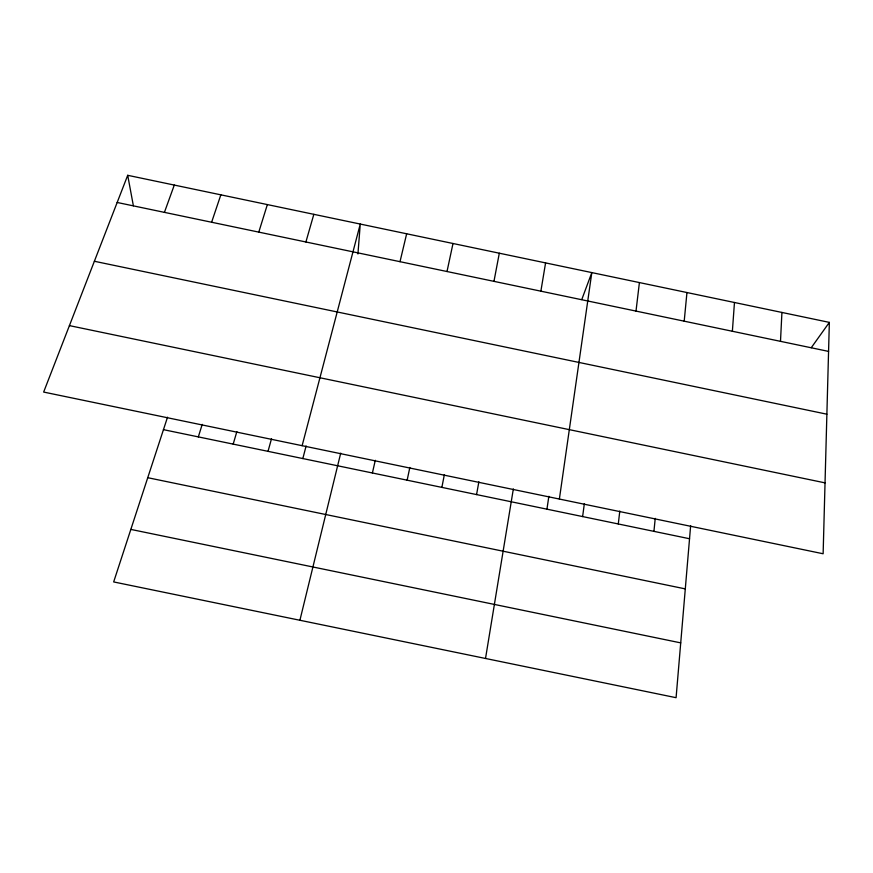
<?xml version="1.0" encoding="UTF-8"?>
<svg xmlns="http://www.w3.org/2000/svg" width="873" height="873" viewBox="0 0 873 873"><rect width="100%" height="100%" fill="white"/><g stroke="black" fill="none" stroke-linecap="round" stroke-linejoin="round"><path stroke-width="1.31" d="M829.35 322.388L823.13 553.766L43.65 392.064L127.709 175.309L829.35 322.388L811.257 347.716M780.495 341.343L781.924 312.447M732.371 331.26L734.466 302.495M357.93 253.978L360.265 224.055L302.123 445.688M690.641 525.721L676.084 697.691L113.665 581.931L167.529 417.196M684.203 321.177L686.953 292.542M653.932 531.351L655.23 518.376M618.291 523.964L619.797 511.021M636.002 311.094L639.407 282.568M582.629 516.576L584.343 503.666M559.375 499.05L591.818 272.594L581.767 299.57M546.945 509.177L548.855 496.301M485.519 658.471L513.346 488.935M540.878 291.178L545.581 262.904M476.571 494.587L478.873 481.787M493.965 281.357L499.312 253.203M441.869 487.385L444.368 474.628M407.145 480.194L409.841 467.459M447.009 271.525L453 243.502M372.4 472.98L375.292 460.3M400.009 261.682L406.654 233.778M299.908 620.266L340.721 453.12M302.833 458.565L306.117 445.95M268.022 451.341L271.503 438.77M305.899 241.985L313.833 214.322M233.189 444.117L236.867 431.578M198.335 436.893L202.209 424.387M258.779 232.12L267.356 204.588M211.615 222.244L220.847 194.832M164.419 212.368L174.294 185.076M130.83 529.409L680.722 642.877M69.414 325.618L825.04 482.867M163.447 429.658L689.539 538.739M147.744 477.695L685.294 588.893M117.168 202.471L828.575 351.404M94.371 261.267L826.884 414.195M127.709 175.309L133.373 205.799"/></g></svg>
